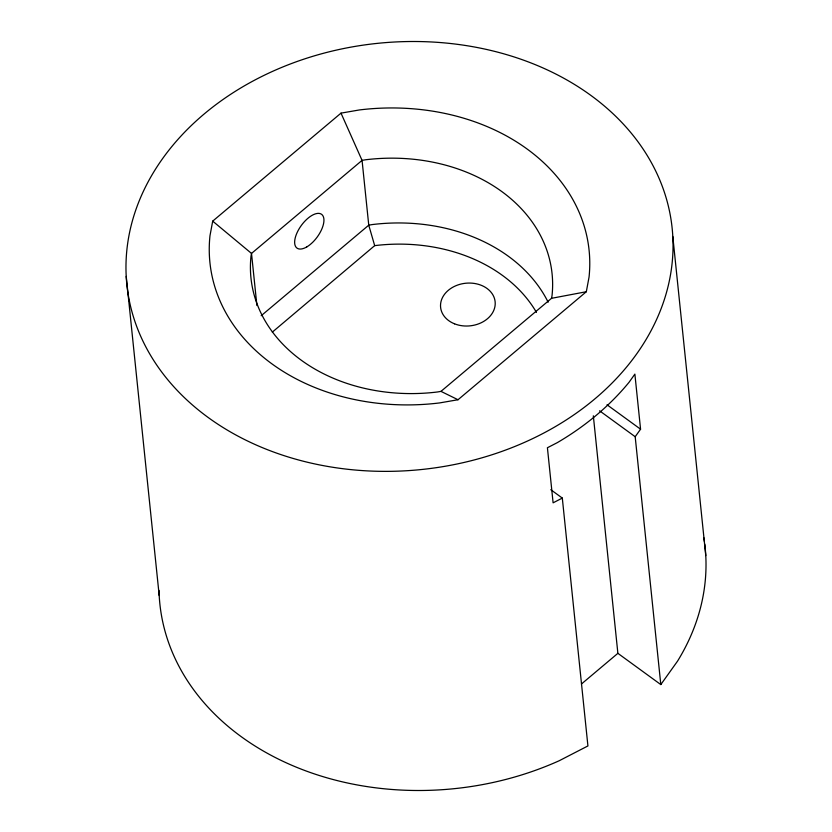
<?xml version="1.0" encoding="UTF-8"?>
<svg xmlns="http://www.w3.org/2000/svg" width="832" height="832" viewBox="0 0 832 832"><rect width="100%" height="100%" fill="white"/><g stroke="black" fill="none" stroke-linecap="round" stroke-linejoin="round"><path stroke-width="1.25" d="M212.701 221.135L209.976 235.758A208.915 163.27 -5.9 0 0 439.587 402.927L458.016 399.734L586.321 291.73L589.046 277.108A208.915 163.27 -5.9 0 0 359.434 109.938L341.006 113.131L212.701 221.135L251.514 253.427L256.901 305.521M551.522 298.314L552.042 295.547A169.676 132.61 -5.9 0 0 365.55 159.775L362.066 160.378L251.514 253.427L251.004 256.194A169.676 132.61 -5.9 0 0 437.486 391.976L440.981 391.373L551.522 298.314L586.321 291.73M593.33 415.802L617.874 653.328L660.806 684.58L635.19 436.727L640.567 429.198L634.878 374.119L629.065 382.262A274.092 214.209 -5.9 0 1 557.357 442.614L547.414 447.741L553.103 502.83L562.307 498.077L587.922 745.94L559.291 760.698A274.092 214.209 -5.9 0 1 159.006 590.418M660.806 684.58L677.529 661.159A274.092 214.209 -5.9 0 0 704.756 544.107M272.324 332.124L374.681 245.638A159.214 124.426 -5.9 0 1 536.463 312.416M261.175 315.734L368.753 225.17L372.247 224.567A169.676 132.61 -5.9 0 1 548.153 302.214M581.433 684.008L617.874 653.328M440.981 391.373L458.016 399.734M607.017 404.778L640.567 429.198M599.591 410.81L635.19 436.727M550.784 489.694L562.307 498.077M341.006 113.131L362.066 160.378L368.753 225.17L374.681 245.638M672.797 236.454A274.092 214.209 -5.9 0 1 272.854 451.755A274.092 214.209 -5.9 0 1 252.876 81.089A274.092 214.209 -5.9 0 1 672.797 236.454L705.775 555.589M126.225 276.411L159.203 595.546M703.851 537.753A274.092 214.209 -5.9 0 1 704.423 541.559M306.821 246.896A20.883 9.828 -53.9 0 0 323.034 215.998A20.883 9.828 -53.9 0 0 298.043 230.714A20.883 9.828 -53.9 0 0 306.821 246.896M454.542 323.825A27.414 21.424 -5.9 0 0 495.217 303.129A27.414 21.424 -5.9 0 0 453.825 286.686A27.414 21.424 -5.9 0 0 454.542 323.825"/></g></svg>
